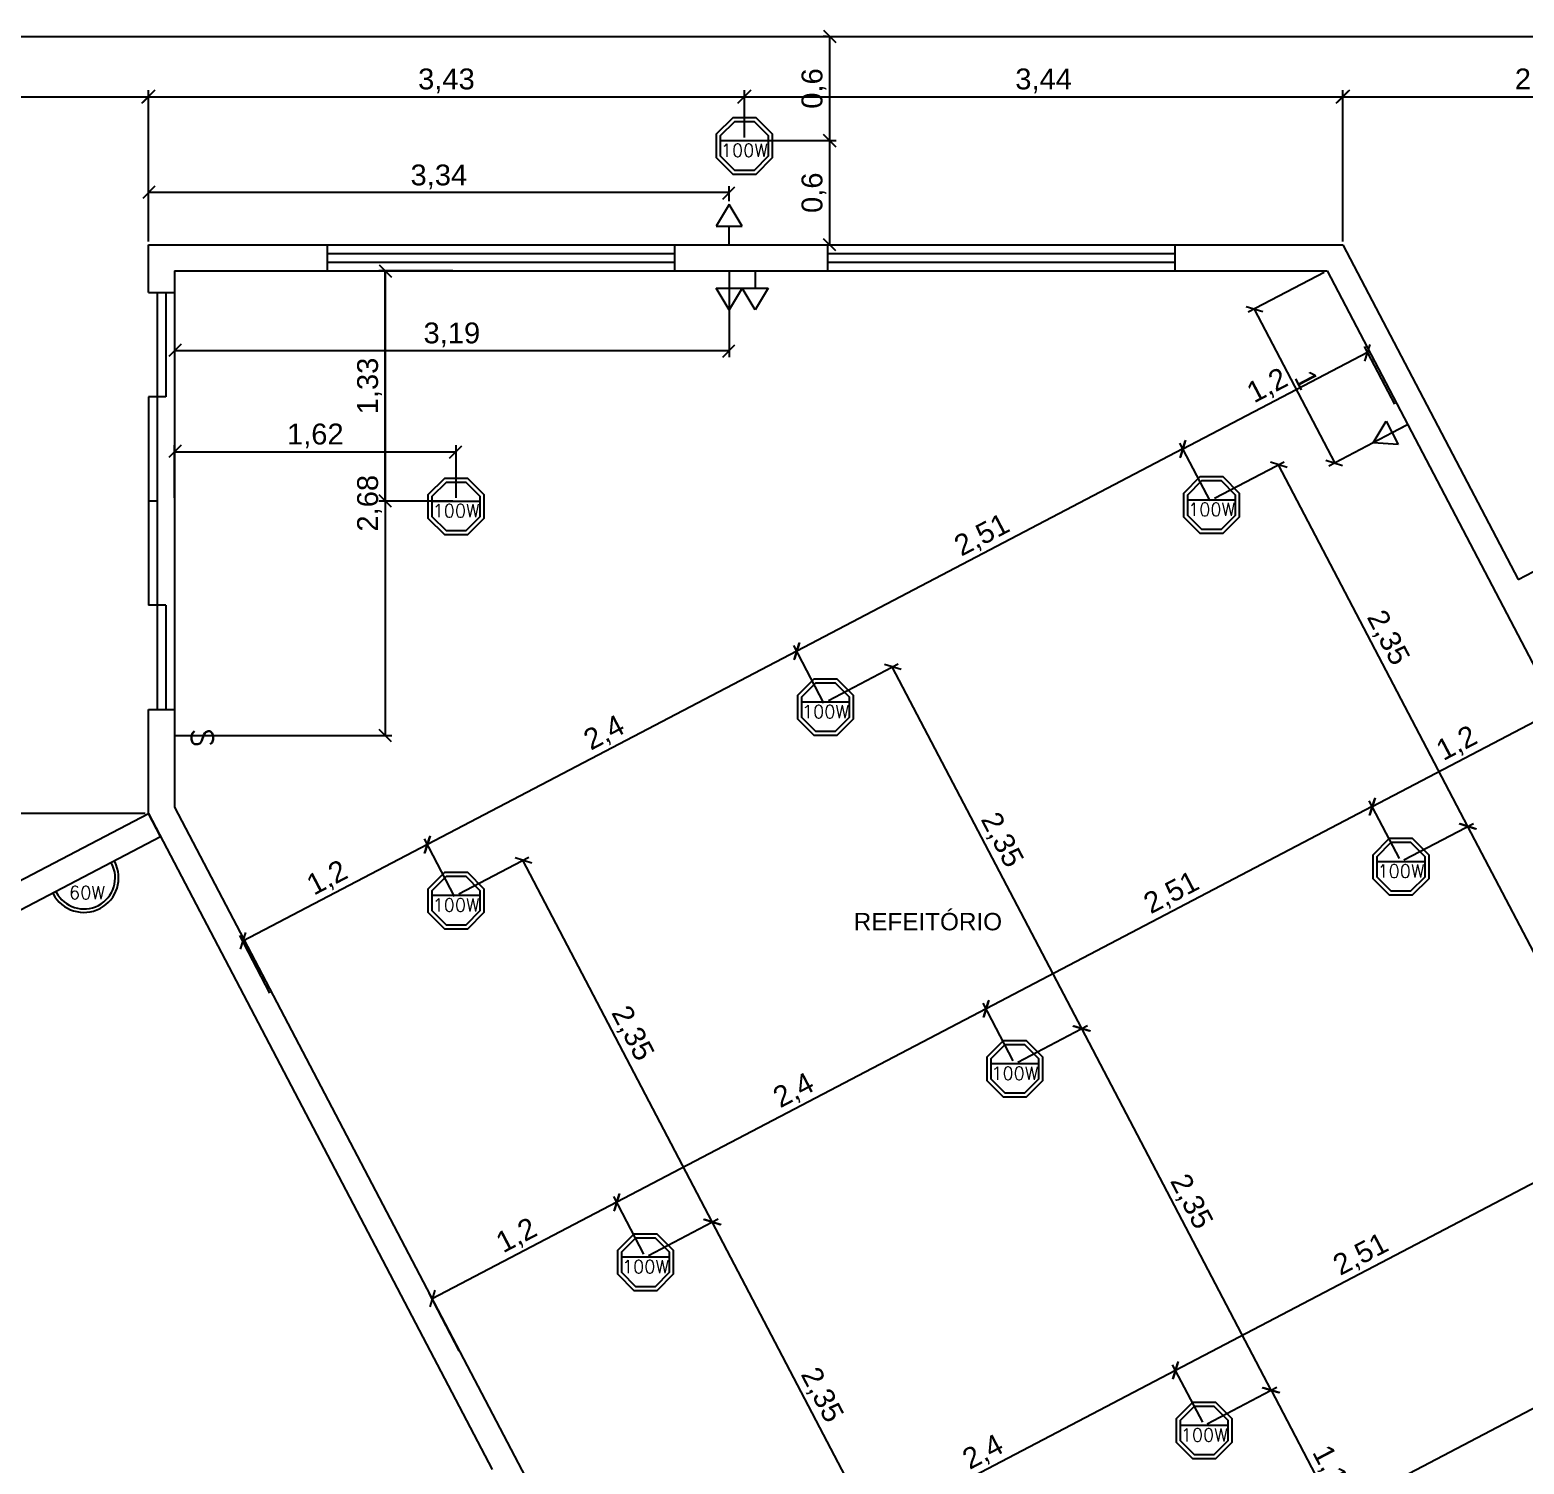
# Model space of a CAD drawing. Header units: millimetres. Extents: x 562 to 1062, y -27 to 300.
# Drawn here: x 684.96 to 693.56, y 232.64 to 240.9 of the extents above; entities that cross this region are included whole.
import ezdxf
from ezdxf.enums import TextEntityAlignment as Align

# ---------------------------------------------------------------- set-up
doc = ezdxf.new("R2010")
doc.units = ezdxf.units.MM
doc.header["$LTSCALE"] = 0.04
doc.linetypes.add('ACAD_ISO03W100', pattern=[30, 12, -18])
for name, color, linetype in [('01', 1, 'Continuous'), ('02', 2, 'Continuous'), ('03', 3, 'Continuous'), ('05', 5, 'Continuous'), ('1', 1, 'Continuous'), ('BAN', 11, 'Continuous'), ('LUMINAR', 2, 'Continuous'), ('TRACEJADO', 7, 'ACAD_ISO03W100')]:
    doc.layers.add(name, color=color, linetype=linetype)
doc.styles.add('SIMPLEX', font='SIMPLEX.SHX')
doc.styles.get("Standard").update_dxf_attribs({"font": 'arial.ttf'})
doc.dimstyles.new('ISO-25', dxfattribs={"dimscale": 0.03, "dimtxt": 4, "dimasz": 2.5, "dimexe": 1.25, "dimexo": 0.625, "dimtad": 1, "dimtxsty": 'Standard', "dimblk": 'OBLIQUE', "dimcen": 2.5, "dimadec": 3, "dimazin": 0, "dimtfac": 1, "dimtmove": 0, "dimatfit": 3, "dimldrblk": 'OBLIQUE', "dimfxl": 1, "dimarcsym": 0})

# ---------------------------------------------------------------- blocks, each defined once
blk = doc.blocks.new('_Oblique')
at = {"layer": 'TRACEJADO', "color": 0, "lineweight": -2}
blk.add_line((-0.5, -0.5), (0.5, 0.5), dxfattribs=at)
blk = doc.blocks.new('*D290')
at = {"layer": 'BAN', "color": 0, "lineweight": -2}
for p, q in [((683.647, 238.6258), (684.192, 238.6258)), ((684.1545, 236.3891), (684.1545, 238.6258)), ((685.6198, 236.3891), (684.117, 236.3891))]:
    blk.add_line(p, q, dxfattribs=at)
at = {"layer": 'Defpoints', "color": 0}
for p in [(683.6282, 238.6258), (684.1545, 238.6258), (685.6385, 236.3891)]:
    blk.add_point(p, dxfattribs=at)
at = {"layer": 'BAN', "color": 0, "lineweight": -2, "xscale": 0.075, "yscale": 0.075, "zscale": 0.075}
for p, rotation in [((684.1545, 238.6258), 90), ((684.1545, 236.3891), 270)]:
    blk.add_blockref('_Oblique', p, dxfattribs=dict(at, rotation=rotation))
at = {"layer": 'BAN', "color": 0, "insert": (684.0636, 237.5075), "char_height": 0.12, "attachment_point": 5, "rotation": 90}
blk.add_mtext('2,24', dxfattribs=at)
blk = doc.blocks.new('*D292')
at = {"layer": 'BAN', "color": 0, "lineweight": -2}
for p, q in [((689.0873, 240.2625), (689.5972, 240.2625)), ((689.5597, 239.6625), (689.5597, 240.2625)), ((689.5673, 239.6625), (689.5972, 239.6625))]:
    blk.add_line(p, q, dxfattribs=at)
at = {"layer": 'Defpoints', "color": 0}
for p in [(689.0685, 240.2625), (689.5597, 240.2625), (689.5485, 239.6625)]:
    blk.add_point(p, dxfattribs=at)
at = {"layer": 'BAN', "color": 0, "lineweight": -2, "xscale": 0.075, "yscale": 0.075, "zscale": 0.075}
for p, rotation in [((689.5597, 240.2625), 90), ((689.5597, 239.6625), 270)]:
    blk.add_blockref('_Oblique', p, dxfattribs=dict(at, rotation=rotation))
at = {"layer": 'BAN', "color": 0, "insert": (689.4688, 239.9625), "char_height": 0.12, "attachment_point": 5, "rotation": 90}
blk.add_mtext('0,6', dxfattribs=at)
blk = doc.blocks.new('*D293')
at = {"layer": 'BAN', "color": 0}
for p, q in [((689.5409, 240.8625), (689.5222, 240.8625)), ((689.5597, 240.2625), (689.5597, 240.8625)), ((689.0873, 240.2625), (689.5972, 240.2625))]:
    blk.add_line(p, q, dxfattribs=at)
at = {"layer": 'Defpoints', "color": 0}
for p in [(689.5597, 240.8625), (689.5597, 240.8625), (689.0685, 240.2625)]:
    blk.add_point(p, dxfattribs=at)
at = {"layer": 'BAN', "color": 0, "xscale": 0.075, "yscale": 0.075, "zscale": 0.075}
for p, rotation in [((689.5597, 240.8625), 90), ((689.5597, 240.2625), 270)]:
    blk.add_blockref('_Oblique', p, dxfattribs=dict(at, rotation=rotation))
at = {"layer": 'BAN', "color": 0, "insert": (689.4688, 240.5625), "char_height": 0.12, "attachment_point": 5, "rotation": 90}
blk.add_mtext('0,6', dxfattribs=at)
blk = doc.blocks.new('*D296')
at = {"layer": 'BAN', "color": 0}
for p, q in [((683.647, 238.6445), (683.647, 240.5529)), ((683.647, 240.5154), (685.6385, 240.5154)), ((685.6385, 239.6812), (685.6385, 240.5529))]:
    blk.add_line(p, q, dxfattribs=at)
at = {"layer": 'Defpoints', "color": 0}
for p in [(685.6385, 240.5154), (685.6385, 239.6625), (683.647, 238.6258)]:
    blk.add_point(p, dxfattribs=at)
at = {"layer": 'BAN', "color": 0, "xscale": 0.075, "yscale": 0.075, "zscale": 0.075, "rotation": 180}
blk.add_blockref('_Oblique', (683.647, 240.5154), dxfattribs=at)
at = {"layer": 'BAN', "color": 0, "xscale": 0.075, "yscale": 0.075, "zscale": 0.075}
blk.add_blockref('_Oblique', (685.6385, 240.5154), dxfattribs=at)
at = {"layer": 'BAN', "color": 0, "insert": (684.6428, 240.6063), "char_height": 0.12, "attachment_point": 5}
blk.add_mtext('1,99', dxfattribs=at)
blk = doc.blocks.new('*D297')
at = {"layer": 'BAN', "color": 0}
for p, q in [((685.6385, 239.6812), (685.6385, 240.5529)), ((685.6385, 240.5154), (689.0685, 240.5154)), ((689.0685, 240.2812), (689.0685, 240.5529))]:
    blk.add_line(p, q, dxfattribs=at)
at = {"layer": 'Defpoints', "color": 0}
for p in [(689.0685, 240.5154), (689.0685, 240.2625), (685.6385, 239.6625)]:
    blk.add_point(p, dxfattribs=at)
at = {"layer": 'BAN', "color": 0, "xscale": 0.075, "yscale": 0.075, "zscale": 0.075, "rotation": 180}
blk.add_blockref('_Oblique', (685.6385, 240.5154), dxfattribs=at)
at = {"layer": 'BAN', "color": 0, "xscale": 0.075, "yscale": 0.075, "zscale": 0.075}
blk.add_blockref('_Oblique', (689.0685, 240.5154), dxfattribs=at)
at = {"layer": 'BAN', "color": 0, "insert": (687.3535, 240.6063), "char_height": 0.12, "attachment_point": 5}
blk.add_mtext('3,43', dxfattribs=at)
blk = doc.blocks.new('*D298')
at = {"layer": 'BAN', "color": 0}
for p, q in [((689.0685, 240.2812), (689.0685, 240.5529)), ((689.0685, 240.5154), (692.5132, 240.5154)), ((692.5132, 239.6812), (692.5132, 240.5529))]:
    blk.add_line(p, q, dxfattribs=at)
at = {"layer": 'Defpoints', "color": 0}
for p in [(692.5132, 240.5154), (689.0685, 240.2625), (692.5132, 239.6625)]:
    blk.add_point(p, dxfattribs=at)
at = {"layer": 'BAN', "color": 0, "xscale": 0.075, "yscale": 0.075, "zscale": 0.075, "rotation": 180}
blk.add_blockref('_Oblique', (689.0685, 240.5154), dxfattribs=at)
at = {"layer": 'BAN', "color": 0, "xscale": 0.075, "yscale": 0.075, "zscale": 0.075}
blk.add_blockref('_Oblique', (692.5132, 240.5154), dxfattribs=at)
at = {"layer": 'BAN', "color": 0, "insert": (690.7909, 240.6063), "char_height": 0.12, "attachment_point": 5}
blk.add_mtext('3,44', dxfattribs=at)
blk = doc.blocks.new('*D299')
at = {"layer": 'BAN', "color": 0}
for p, q in [((692.5132, 239.6812), (692.5132, 240.5529)), ((692.5132, 240.5154), (694.8188, 240.5154)), ((694.8188, 239.8052), (694.8188, 240.5529))]:
    blk.add_line(p, q, dxfattribs=at)
at = {"layer": 'Defpoints', "color": 0}
for p in [(694.8188, 240.5154), (694.8188, 239.7865), (692.5132, 239.6625)]:
    blk.add_point(p, dxfattribs=at)
at = {"layer": 'BAN', "color": 0, "xscale": 0.075, "yscale": 0.075, "zscale": 0.075, "rotation": 180}
blk.add_blockref('_Oblique', (692.5132, 240.5154), dxfattribs=at)
at = {"layer": 'BAN', "color": 0, "xscale": 0.075, "yscale": 0.075, "zscale": 0.075}
blk.add_blockref('_Oblique', (694.8188, 240.5154), dxfattribs=at)
at = {"layer": 'BAN', "color": 0, "insert": (693.666, 240.6063), "char_height": 0.12, "attachment_point": 5}
blk.add_mtext('2,31', dxfattribs=at)
blk = doc.blocks.new('*D318')
at = {"layer": 'BAN', "color": 0, "lineweight": -2}
for p, q in [((692.4058, 239.5038), (691.9692, 239.2751)), ((692.0024, 239.2925), (692.4663, 238.4066)), ((692.8697, 238.6179), (692.433, 238.3892))]:
    blk.add_line(p, q, dxfattribs=at)
at = {"layer": 'Defpoints', "color": 0}
for p in [(692.4224, 239.5125), (692.8863, 238.6266), (692.4663, 238.4066)]:
    blk.add_point(p, dxfattribs=at)
at = {"layer": 'BAN', "color": 0, "lineweight": -2, "xscale": 0.075, "yscale": 0.075, "zscale": 0.075}
for p, rotation in [((692.0024, 239.2925), 117.6381895533021), ((692.4663, 238.4066), 297.6381895533021)]:
    blk.add_blockref('_Oblique', p, dxfattribs=dict(at, rotation=rotation))
at = {"layer": 'BAN', "color": 0, "insert": (692.3043, 238.8862), "char_height": 0.12, "attachment_point": 5, "rotation": 297.63819}
blk.add_mtext('1', dxfattribs=at)
blk = doc.blocks.new('*D320')
at = {"layer": 'BAN', "color": 0}
for p, q in [((694.0967, 232.866), (693.9334, 233.1779)), ((689.7794, 230.9603), (693.9508, 233.1446)), ((689.9485, 230.6374), (689.762, 230.9935))]:
    blk.add_line(p, q, dxfattribs=at)
at = {"layer": 'Defpoints', "color": 0}
for p in [(693.9508, 233.1446), (694.1054, 232.8493), (689.9572, 230.6207)]:
    blk.add_point(p, dxfattribs=at)
at = {"layer": 'BAN', "color": 0, "xscale": 0.075, "yscale": 0.075, "zscale": 0.075}
for p, rotation in [((693.9508, 233.1446), 27.63818955327947), ((689.7794, 230.9603), 207.6381895532795)]:
    blk.add_blockref('_Oblique', p, dxfattribs=dict(at, rotation=rotation))
at = {"layer": 'BAN', "color": 0, "insert": (691.8229, 232.133), "char_height": 0.12, "attachment_point": 5, "rotation": 27.63819}
blk.add_mtext('4,71', dxfattribs=at)
blk = doc.blocks.new('*D322')
at = {"layer": 'BAN', "color": 0, "lineweight": -2}
for p, q in [((693.9292, 234.0481), (693.7555, 234.3799)), ((693.7729, 234.3467), (691.5504, 233.1829)), ((691.7067, 232.8844), (691.533, 233.2161))]:
    blk.add_line(p, q, dxfattribs=at)
at = {"layer": 'Defpoints', "color": 0}
for p in [(693.9379, 234.0315), (691.5504, 233.1829), (691.7154, 232.8678)]:
    blk.add_point(p, dxfattribs=at)
at = {"layer": 'BAN', "color": 0, "lineweight": -2, "xscale": 0.075, "yscale": 0.075, "zscale": 0.075}
for p, rotation in [((693.7729, 234.3467), 27.63818955328132), ((691.5504, 233.1829), 207.6381895532814)]:
    blk.add_blockref('_Oblique', p, dxfattribs=dict(at, rotation=rotation))
at = {"layer": 'BAN', "color": 0, "insert": (692.6195, 233.8453), "char_height": 0.12, "attachment_point": 5, "rotation": 27.63819}
blk.add_mtext('2,51', dxfattribs=at)
blk = doc.blocks.new('*D323')
at = {"layer": 'BAN', "color": 0}
for p, q in [((691.5504, 233.1829), (689.4243, 232.0696)), ((691.7067, 232.8844), (691.533, 233.2161)), ((689.5806, 231.7711), (689.4069, 232.1028))]:
    blk.add_line(p, q, dxfattribs=at)
at = {"layer": 'Defpoints', "color": 0}
for p in [(691.7154, 232.8678), (689.4243, 232.0696), (689.5893, 231.7544)]:
    blk.add_point(p, dxfattribs=at)
at = {"layer": 'BAN', "color": 0, "xscale": 0.075, "yscale": 0.075, "zscale": 0.075}
for p, rotation in [((691.5504, 233.1829), 27.63818955328132), ((689.4243, 232.0696), 207.6381895532814)]:
    blk.add_blockref('_Oblique', p, dxfattribs=dict(at, rotation=rotation))
at = {"layer": 'BAN', "color": 0, "insert": (690.4452, 232.7067), "char_height": 0.12, "attachment_point": 5, "rotation": 27.63819}
blk.add_mtext('2,4', dxfattribs=at)
blk = doc.blocks.new('*D329')
at = {"layer": 'BAN', "color": 0}
for p, q in [((692.6828, 236.4285), (693.7458, 236.9852)), ((693.9021, 236.6867), (693.7284, 237.0184)), ((692.8391, 236.13), (692.6654, 236.4617))]:
    blk.add_line(p, q, dxfattribs=at)
at = {"layer": 'Defpoints', "color": 0}
for p in [(693.7458, 236.9852), (693.9108, 236.67), (692.8478, 236.1134)]:
    blk.add_point(p, dxfattribs=at)
at = {"layer": 'BAN', "color": 0, "xscale": 0.075, "yscale": 0.075, "zscale": 0.075}
for p, rotation in [((693.7458, 236.9852), 27.63818955328135), ((692.6828, 236.4285), 207.6381895532814)]:
    blk.add_blockref('_Oblique', p, dxfattribs=dict(at, rotation=rotation))
at = {"layer": 'BAN', "color": 0, "insert": (693.1721, 236.7873), "char_height": 0.12, "attachment_point": 5, "rotation": 27.63819}
blk.add_mtext('1,2', dxfattribs=at)
blk = doc.blocks.new('*D326')
at = {"layer": 'BAN', "color": 0, "lineweight": -2}
for p, q in [((692.8391, 236.13), (692.6654, 236.4617)), ((692.6828, 236.4285), (690.4603, 235.2647)), ((690.6166, 234.9662), (690.4429, 235.298))]:
    blk.add_line(p, q, dxfattribs=at)
at = {"layer": 'Defpoints', "color": 0}
for p in [(692.8478, 236.1134), (690.4603, 235.2647), (690.6253, 234.9496)]:
    blk.add_point(p, dxfattribs=at)
at = {"layer": 'BAN', "color": 0, "lineweight": -2, "xscale": 0.075, "yscale": 0.075, "zscale": 0.075}
for p, rotation in [((692.6828, 236.4285), 27.63818955328132), ((690.4603, 235.2647), 207.6381895532814)]:
    blk.add_blockref('_Oblique', p, dxfattribs=dict(at, rotation=rotation))
at = {"layer": 'BAN', "color": 0, "insert": (691.5294, 235.9271), "char_height": 0.12, "attachment_point": 5, "rotation": 27.63819}
blk.add_mtext('2,51', dxfattribs=at)
blk = doc.blocks.new('*D327')
at = {"layer": 'BAN', "color": 0}
for p, q in [((690.4603, 235.2647), (688.3342, 234.1514)), ((690.6166, 234.9662), (690.4429, 235.298)), ((688.4905, 233.8529), (688.3168, 234.1846))]:
    blk.add_line(p, q, dxfattribs=at)
at = {"layer": 'Defpoints', "color": 0}
for p in [(690.6253, 234.9496), (688.3342, 234.1514), (688.4992, 233.8363)]:
    blk.add_point(p, dxfattribs=at)
at = {"layer": 'BAN', "color": 0, "xscale": 0.075, "yscale": 0.075, "zscale": 0.075}
for p, rotation in [((690.4603, 235.2647), 27.63818955328132), ((688.3342, 234.1514), 207.6381895532814)]:
    blk.add_blockref('_Oblique', p, dxfattribs=dict(at, rotation=rotation))
at = {"layer": 'BAN', "color": 0, "insert": (689.3551, 234.7886), "char_height": 0.12, "attachment_point": 5, "rotation": 27.63819}
blk.add_mtext('2,4', dxfattribs=at)
blk = doc.blocks.new('*D328')
at = {"layer": 'BAN', "color": 0}
for p, q in [((688.3342, 234.1514), (687.2711, 233.5948)), ((688.4905, 233.8529), (688.3168, 234.1846)), ((687.4274, 233.2962), (687.2537, 233.628))]:
    blk.add_line(p, q, dxfattribs=at)
at = {"layer": 'Defpoints', "color": 0}
for p in [(688.4992, 233.8363), (687.2711, 233.5948), (687.4361, 233.2796)]:
    blk.add_point(p, dxfattribs=at)
at = {"layer": 'BAN', "color": 0, "xscale": 0.075, "yscale": 0.075, "zscale": 0.075}
for p, rotation in [((688.3342, 234.1514), 27.63818955328132), ((687.2711, 233.5948), 207.6381895532814)]:
    blk.add_blockref('_Oblique', p, dxfattribs=dict(at, rotation=rotation))
at = {"layer": 'BAN', "color": 0, "insert": (687.7605, 233.9536), "char_height": 0.12, "attachment_point": 5, "rotation": 27.63819}
blk.add_mtext('1,2', dxfattribs=at)
blk = doc.blocks.new('*D330')
at = {"layer": 'BAN', "color": 0}
for p, q in [((691.5926, 238.4873), (692.6557, 239.0439)), ((692.812, 238.7454), (692.6383, 239.0771)), ((691.7489, 238.1888), (691.5752, 238.5205))]:
    blk.add_line(p, q, dxfattribs=at)
at = {"layer": 'Defpoints', "color": 0}
for p in [(692.6557, 239.0439), (692.8207, 238.7288), (691.7576, 238.1721)]:
    blk.add_point(p, dxfattribs=at)
at = {"layer": 'BAN', "color": 0, "xscale": 0.075, "yscale": 0.075, "zscale": 0.075}
for p, rotation in [((692.6557, 239.0439), 27.63818955328135), ((691.5926, 238.4873), 207.6381895532814)]:
    blk.add_blockref('_Oblique', p, dxfattribs=dict(at, rotation=rotation))
at = {"layer": 'BAN', "color": 0, "insert": (692.082, 238.8461), "char_height": 0.12, "attachment_point": 5, "rotation": 27.63819}
blk.add_mtext('1,2', dxfattribs=at)
blk = doc.blocks.new('*D331')
at = {"layer": 'BAN', "color": 0, "lineweight": -2}
for p, q in [((691.7489, 238.1888), (691.5752, 238.5205)), ((691.5926, 238.4873), (689.3702, 237.3235)), ((689.5265, 237.025), (689.3528, 237.3567))]:
    blk.add_line(p, q, dxfattribs=at)
at = {"layer": 'Defpoints', "color": 0}
for p in [(691.7576, 238.1721), (689.3702, 237.3235), (689.5352, 237.0084)]:
    blk.add_point(p, dxfattribs=at)
at = {"layer": 'BAN', "color": 0, "lineweight": -2, "xscale": 0.075, "yscale": 0.075, "zscale": 0.075}
for p, rotation in [((691.5926, 238.4873), 27.63818955328132), ((689.3702, 237.3235), 207.6381895532814)]:
    blk.add_blockref('_Oblique', p, dxfattribs=dict(at, rotation=rotation))
at = {"layer": 'BAN', "color": 0, "insert": (690.4392, 237.9859), "char_height": 0.12, "attachment_point": 5, "rotation": 27.63819}
blk.add_mtext('2,51', dxfattribs=at)
blk = doc.blocks.new('*D332')
at = {"layer": 'BAN', "color": 0}
for p, q in [((689.3702, 237.3235), (687.244, 236.2102)), ((689.5265, 237.025), (689.3528, 237.3567)), ((687.4003, 235.9117), (687.2266, 236.2434))]:
    blk.add_line(p, q, dxfattribs=at)
at = {"layer": 'Defpoints', "color": 0}
for p in [(689.5352, 237.0084), (687.244, 236.2102), (687.409, 235.8951)]:
    blk.add_point(p, dxfattribs=at)
at = {"layer": 'BAN', "color": 0, "xscale": 0.075, "yscale": 0.075, "zscale": 0.075}
for p, rotation in [((689.3702, 237.3235), 27.63818955328132), ((687.244, 236.2102), 207.6381895532814)]:
    blk.add_blockref('_Oblique', p, dxfattribs=dict(at, rotation=rotation))
at = {"layer": 'BAN', "color": 0, "insert": (688.2649, 236.8473), "char_height": 0.12, "attachment_point": 5, "rotation": 27.63819}
blk.add_mtext('2,4', dxfattribs=at)
blk = doc.blocks.new('*D333')
at = {"layer": 'BAN', "color": 0}
for p, q in [((687.244, 236.2102), (686.1809, 235.6535)), ((687.4003, 235.9117), (687.2266, 236.2434)), ((686.3373, 235.355), (686.1635, 235.6867))]:
    blk.add_line(p, q, dxfattribs=at)
at = {"layer": 'Defpoints', "color": 0}
for p in [(687.409, 235.8951), (686.1809, 235.6535), (686.346, 235.3384)]:
    blk.add_point(p, dxfattribs=at)
at = {"layer": 'BAN', "color": 0, "xscale": 0.075, "yscale": 0.075, "zscale": 0.075}
for p, rotation in [((687.244, 236.2102), 27.63818955328132), ((686.1809, 235.6535), 207.6381895532814)]:
    blk.add_blockref('_Oblique', p, dxfattribs=dict(at, rotation=rotation))
at = {"layer": 'BAN', "color": 0, "insert": (686.6703, 236.0123), "char_height": 0.12, "attachment_point": 5, "rotation": 27.63819}
blk.add_mtext('1,2', dxfattribs=at)
blk = doc.blocks.new('*D334')
at = {"layer": 'BAN', "color": 0, "lineweight": -2}
for p, q in [((685.7885, 238.2062), (685.7885, 238.509)), ((687.409, 238.2062), (687.409, 238.509)), ((685.7885, 238.4715), (687.409, 238.4715))]:
    blk.add_line(p, q, dxfattribs=at)
at = {"layer": 'Defpoints', "color": 0}
for p in [(687.409, 238.4715), (685.7885, 238.1875), (687.409, 238.1875)]:
    blk.add_point(p, dxfattribs=at)
at = {"layer": 'BAN', "color": 0, "lineweight": -2, "xscale": 0.075, "yscale": 0.075, "zscale": 0.075, "rotation": 180}
blk.add_blockref('_Oblique', (685.7885, 238.4715), dxfattribs=at)
at = {"layer": 'BAN', "color": 0, "lineweight": -2, "xscale": 0.075, "yscale": 0.075, "zscale": 0.075}
blk.add_blockref('_Oblique', (687.409, 238.4715), dxfattribs=at)
at = {"layer": 'BAN', "color": 0, "insert": (686.5988, 238.5624), "char_height": 0.12, "attachment_point": 5}
blk.add_mtext('1,62', dxfattribs=at)
blk = doc.blocks.new('*D335')
at = {"layer": 'BAN', "color": 0, "lineweight": -2}
for p, q in [((687.3903, 239.5125), (686.9642, 239.5125)), ((687.0017, 238.1875), (687.0017, 239.5125)), ((687.3903, 238.1875), (686.9642, 238.1875))]:
    blk.add_line(p, q, dxfattribs=at)
at = {"layer": 'Defpoints', "color": 0}
for p in [(687.0017, 239.5125), (687.409, 239.5125), (687.409, 238.1875)]:
    blk.add_point(p, dxfattribs=at)
at = {"layer": 'BAN', "color": 0, "lineweight": -2, "xscale": 0.075, "yscale": 0.075, "zscale": 0.075}
for p, rotation in [((687.0017, 239.5125), 90), ((687.0017, 238.1875), 270)]:
    blk.add_blockref('_Oblique', p, dxfattribs=dict(at, rotation=rotation))
at = {"layer": 'BAN', "color": 0, "insert": (686.9108, 238.85), "char_height": 0.12, "attachment_point": 5, "rotation": 90}
blk.add_mtext('1,33', dxfattribs=at)
blk = doc.blocks.new('*D336')
at = {"layer": 'BAN', "color": 0}
for p, q in [((687.3903, 239.5125), (686.9642, 239.5125)), ((687.0017, 239.5125), (687.0017, 236.8375)), ((685.8073, 236.8375), (687.0392, 236.8375))]:
    blk.add_line(p, q, dxfattribs=at)
at = {"layer": 'Defpoints', "color": 0}
for p in [(687.409, 239.5125), (685.7885, 236.8375), (687.0017, 236.8375)]:
    blk.add_point(p, dxfattribs=at)
at = {"layer": 'BAN', "color": 0, "xscale": 0.075, "yscale": 0.075, "zscale": 0.075}
for p, rotation in [((687.0017, 239.5125), 90), ((687.0017, 236.8375), 270)]:
    blk.add_blockref('_Oblique', p, dxfattribs=dict(at, rotation=rotation))
at = {"layer": 'BAN', "color": 0, "insert": (686.9108, 238.175), "char_height": 0.12, "attachment_point": 5, "rotation": 90}
blk.add_mtext('2,68', dxfattribs=at)
blk = doc.blocks.new('*D337')
at = {"layer": 'BAN', "color": 0, "lineweight": -2}
for p, q in [((685.7885, 239.4937), (685.7885, 239.0159)), ((688.9812, 239.4937), (688.9812, 239.0159)), ((685.7885, 239.0534), (688.9812, 239.0534))]:
    blk.add_line(p, q, dxfattribs=at)
at = {"layer": 'Defpoints', "color": 0}
for p in [(685.7885, 239.5125), (688.9812, 239.5125), (688.9812, 239.0534)]:
    blk.add_point(p, dxfattribs=at)
at = {"layer": 'BAN', "color": 0, "lineweight": -2, "xscale": 0.075, "yscale": 0.075, "zscale": 0.075, "rotation": 180}
blk.add_blockref('_Oblique', (685.7885, 239.0534), dxfattribs=at)
at = {"layer": 'BAN', "color": 0, "lineweight": -2, "xscale": 0.075, "yscale": 0.075, "zscale": 0.075}
blk.add_blockref('_Oblique', (688.9812, 239.0534), dxfattribs=at)
at = {"layer": 'BAN', "color": 0, "insert": (687.3849, 239.1442), "char_height": 0.12, "attachment_point": 5}
blk.add_mtext('3,19', dxfattribs=at)
blk = doc.blocks.new('*D338')
at = {"layer": 'BAN', "color": 0, "lineweight": -2}
for p, q in [((685.6385, 239.7), (685.6385, 240.0004)), ((688.9812, 239.9629), (685.6385, 239.9629)), ((688.9812, 239.9131), (688.9812, 240.0004))]:
    blk.add_line(p, q, dxfattribs=at)
at = {"layer": 'Defpoints', "color": 0}
for p in [(685.6385, 239.9629), (688.9812, 239.8943), (685.6385, 239.6812)]:
    blk.add_point(p, dxfattribs=at)
at = {"layer": 'BAN', "color": 0, "lineweight": -2, "xscale": 0.075, "yscale": 0.075, "zscale": 0.075, "rotation": 180}
blk.add_blockref('_Oblique', (685.6385, 239.9629), dxfattribs=at)
at = {"layer": 'BAN', "color": 0, "lineweight": -2, "xscale": 0.075, "yscale": 0.075, "zscale": 0.075}
blk.add_blockref('_Oblique', (688.9812, 239.9629), dxfattribs=at)
at = {"layer": 'BAN', "color": 0, "insert": (687.3099, 240.0537), "char_height": 0.12, "attachment_point": 5}
blk.add_mtext('3,34', dxfattribs=at)
blk = doc.blocks.new('*D348')
at = {"layer": 'BAN', "color": 0}
for p, q in [((688.5158, 233.845), (688.9172, 234.0552)), ((689.9741, 231.956), (688.884, 234.0378)), ((689.6059, 231.7631), (690.0073, 231.9734))]:
    blk.add_line(p, q, dxfattribs=at)
at = {"layer": 'Defpoints', "color": 0}
for p in [(688.884, 234.0378), (688.4992, 233.8363), (689.5893, 231.7544)]:
    blk.add_point(p, dxfattribs=at)
at = {"layer": 'BAN', "color": 0, "xscale": 0.075, "yscale": 0.075, "zscale": 0.075}
for p, rotation in [((688.884, 234.0378), 117.6381895532807), ((689.9741, 231.956), 297.6381895532807)]:
    blk.add_blockref('_Oblique', p, dxfattribs=dict(at, rotation=rotation))
at = {"layer": 'BAN', "color": 0, "insert": (689.5096, 233.039), "char_height": 0.12, "attachment_point": 5, "rotation": 297.63819}
blk.add_mtext('2,35', dxfattribs=at)
blk = doc.blocks.new('*D349')
at = {"layer": 'BAN', "color": 0}
for p, q in [((687.4256, 235.9268), (687.8271, 236.1371)), ((688.884, 234.0378), (687.7939, 236.1197)), ((688.5158, 233.845), (688.9172, 234.0552))]:
    blk.add_line(p, q, dxfattribs=at)
at = {"layer": 'Defpoints', "color": 0}
for p in [(687.7939, 236.1197), (687.409, 235.9181), (688.4992, 233.8363)]:
    blk.add_point(p, dxfattribs=at)
at = {"layer": 'BAN', "color": 0, "xscale": 0.075, "yscale": 0.075, "zscale": 0.075}
for p, rotation in [((687.7939, 236.1197), 117.6381895532807), ((688.884, 234.0378), 297.6381895532807)]:
    blk.add_blockref('_Oblique', p, dxfattribs=dict(at, rotation=rotation))
at = {"layer": 'BAN', "color": 0, "insert": (688.4194, 235.1209), "char_height": 0.12, "attachment_point": 5, "rotation": 297.63819}
blk.add_mtext('2,35', dxfattribs=at)
blk = doc.blocks.new('*D352')
at = {"layer": 'BAN', "color": 0}
for p, q in [((689.5518, 237.0402), (689.9532, 237.2504)), ((691.0101, 235.1511), (689.92, 237.233)), ((690.6419, 234.9583), (691.0434, 235.1685))]:
    blk.add_line(p, q, dxfattribs=at)
at = {"layer": 'Defpoints', "color": 0}
for p in [(689.92, 237.233), (689.5352, 237.0315), (690.6253, 234.9496)]:
    blk.add_point(p, dxfattribs=at)
at = {"layer": 'BAN', "color": 0, "xscale": 0.075, "yscale": 0.075, "zscale": 0.075}
for p, rotation in [((689.92, 237.233), 117.6381895532807), ((691.0101, 235.1511), 297.6381895532807)]:
    blk.add_blockref('_Oblique', p, dxfattribs=dict(at, rotation=rotation))
at = {"layer": 'BAN', "color": 0, "insert": (690.5456, 236.2342), "char_height": 0.12, "attachment_point": 5, "rotation": 297.63819}
blk.add_mtext('2,35', dxfattribs=at)
blk = doc.blocks.new('*D351')
at = {"layer": 'BAN', "color": 0}
for p, q in [((690.6419, 234.9583), (691.0434, 235.1685)), ((692.1003, 233.0693), (691.0101, 235.1511)), ((691.7321, 232.8765), (692.1335, 233.0867))]:
    blk.add_line(p, q, dxfattribs=at)
at = {"layer": 'Defpoints', "color": 0}
for p in [(691.0101, 235.1511), (690.6253, 234.9496), (691.7154, 232.8678)]:
    blk.add_point(p, dxfattribs=at)
at = {"layer": 'BAN', "color": 0, "xscale": 0.075, "yscale": 0.075, "zscale": 0.075}
for p, rotation in [((691.0101, 235.1511), 117.6381895532807), ((692.1003, 233.0693), 297.6381895532807)]:
    blk.add_blockref('_Oblique', p, dxfattribs=dict(at, rotation=rotation))
at = {"layer": 'BAN', "color": 0, "insert": (691.6357, 234.1524), "char_height": 0.12, "attachment_point": 5, "rotation": 297.63819}
blk.add_mtext('2,35', dxfattribs=at)
blk = doc.blocks.new('*D350')
at = {"layer": 'BAN', "color": 0, "lineweight": -2}
for p, q in [((691.7321, 232.8765), (692.1335, 233.0867)), ((692.1003, 233.0693), (692.6453, 232.0284)), ((692.2771, 231.8355), (692.6786, 232.0458))]:
    blk.add_line(p, q, dxfattribs=at)
at = {"layer": 'Defpoints', "color": 0}
for p in [(691.7154, 232.8678), (692.6453, 232.0284), (692.2605, 231.8268)]:
    blk.add_point(p, dxfattribs=at)
at = {"layer": 'BAN', "color": 0, "lineweight": -2, "xscale": 0.075, "yscale": 0.075, "zscale": 0.075}
for p, rotation in [((692.1003, 233.0693), 117.6381895532807), ((692.6453, 232.0284), 297.6381895532807)]:
    blk.add_blockref('_Oblique', p, dxfattribs=dict(at, rotation=rotation))
at = {"layer": 'BAN', "color": 0, "insert": (692.4533, 232.591), "char_height": 0.12, "attachment_point": 5, "rotation": 297.63819}
blk.add_mtext('1,18', dxfattribs=at)
blk = doc.blocks.new('*D355')
at = {"layer": 'BAN', "color": 0}
for p, q in [((691.7742, 238.2039), (692.1757, 238.4141)), ((693.2326, 236.3149), (692.1425, 238.3967)), ((692.8644, 236.1221), (693.2658, 236.3323))]:
    blk.add_line(p, q, dxfattribs=at)
at = {"layer": 'Defpoints', "color": 0}
for p in [(692.1425, 238.3967), (691.7576, 238.1952), (692.8478, 236.1134)]:
    blk.add_point(p, dxfattribs=at)
at = {"layer": 'BAN', "color": 0, "xscale": 0.075, "yscale": 0.075, "zscale": 0.075}
for p, rotation in [((692.1425, 238.3967), 117.6381895532807), ((693.2326, 236.3149), 297.6381895532807)]:
    blk.add_blockref('_Oblique', p, dxfattribs=dict(at, rotation=rotation))
at = {"layer": 'BAN', "color": 0, "insert": (692.768, 237.398), "char_height": 0.12, "attachment_point": 5, "rotation": 297.63819}
blk.add_mtext('2,35', dxfattribs=at)
blk = doc.blocks.new('*D354')
at = {"layer": 'BAN', "color": 0}
for p, q in [((692.8644, 236.1221), (693.2658, 236.3323)), ((694.3227, 234.233), (693.2326, 236.3149)), ((693.9545, 234.0402), (694.356, 234.2504))]:
    blk.add_line(p, q, dxfattribs=at)
at = {"layer": 'Defpoints', "color": 0}
for p in [(693.2326, 236.3149), (692.8478, 236.1134), (693.9379, 234.0315)]:
    blk.add_point(p, dxfattribs=at)
at = {"layer": 'BAN', "color": 0, "xscale": 0.075, "yscale": 0.075, "zscale": 0.075}
for p, rotation in [((693.2326, 236.3149), 117.6381895532807), ((694.3227, 234.233), 297.6381895532807)]:
    blk.add_blockref('_Oblique', p, dxfattribs=dict(at, rotation=rotation))
at = {"layer": 'BAN', "color": 0, "insert": (693.8582, 235.3161), "char_height": 0.12, "attachment_point": 5, "rotation": 297.63819}
blk.add_mtext('2,35', dxfattribs=at)

msp = doc.modelspace()

# ---------------------------------------------------------------- linework, layer by layer
at = {"layer": '02'}
for p, q in [((681.2582, 240.8625), (697.4181, 240.8625)), ((686.6685, 239.6625), (688.6685, 239.6625)), ((689.5485, 239.6625), (691.5485, 239.6625)), ((686.6685, 239.6125), (688.6685, 239.6125)), ((686.6685, 239.5625), (688.6685, 239.5625)), ((689.5485, 239.6125), (691.5485, 239.6125)), ((689.5485, 239.5625), (691.5485, 239.5625)), ((686.6685, 239.5125), (688.6685, 239.5125)), ((689.5485, 239.5125), (691.5485, 239.5125)), ((685.6885, 239.3875), (685.6885, 236.9875)), ((685.7385, 239.3875), (685.7385, 238.7875)), ((685.7885, 239.3875), (685.7885, 236.9875)), ((685.6385, 238.7875), (685.6385, 237.5875)), ((685.7385, 238.7875), (685.6385, 238.7875)), ((685.6885, 238.1875), (685.6385, 238.1875)), ((685.7385, 237.5875), (685.6385, 237.5875)), ((685.7385, 237.5875), (685.7385, 236.9875)), ((679.6082, 233.2314), (685.6385, 236.3891))]:
    msp.add_line(p, q, dxfattribs=at)
at = {"layer": '03'}
for p, q in [((688.9812, 239.8943), (688.9062, 239.7693)), ((689.0562, 239.7693), (688.9812, 239.8943)), ((688.9062, 239.7693), (689.0562, 239.7693)), ((688.9812, 239.6693), (688.9812, 239.7693)), ((688.9812, 239.5125), (688.9812, 239.4125)), ((689.1312, 239.5125), (689.1312, 239.4125)), ((688.9812, 239.2875), (688.9062, 239.4125)), ((688.9062, 239.4125), (689.0562, 239.4125)), ((689.0562, 239.4125), (688.9812, 239.2875)), ((689.1312, 239.2875), (689.0562, 239.4125)), ((689.0562, 239.4125), (689.2062, 239.4125)), ((689.2062, 239.4125), (689.1312, 239.2875)), ((692.687, 238.5222), (692.763, 238.6466)), ((692.763, 238.6466), (692.8325, 238.5137)), ((692.8863, 238.6266), (692.7977, 238.5802)), ((692.8325, 238.5137), (692.687, 238.5222)), ((685.7885, 236.8375), (685.8885, 236.8375))]:
    msp.add_line(p, q, dxfattribs=at)
for points in [[(689.0016, 240.3934), (688.9068, 240.2987), (688.9068, 240.1648), (689.0016, 240.0701), (689.1355, 240.0701), (689.2302, 240.1648), (689.2302, 240.2987), (689.1355, 240.3934)], [(687.3421, 238.3184), (687.2473, 238.2237), (687.2473, 238.0898), (687.3421, 237.9951), (687.476, 237.9951), (687.5707, 238.0898), (687.5707, 238.2237), (687.476, 238.3184)], [(691.6907, 238.3262), (691.596, 238.2315), (691.596, 238.0976), (691.6907, 238.0028), (691.8246, 238.0028), (691.9193, 238.0976), (691.9193, 238.2315), (691.8246, 238.3262)], [(689.4682, 237.1624), (689.3735, 237.0677), (689.3735, 236.9338), (689.4682, 236.8391), (689.6021, 236.8391), (689.6969, 236.9338), (689.6969, 237.0677), (689.6021, 237.1624)], [(692.7808, 236.2443), (692.6861, 236.1496), (692.6861, 236.0157), (692.7808, 235.921), (692.9147, 235.921), (693.0094, 236.0157), (693.0094, 236.1496), (692.9147, 236.2443)], [(687.3421, 236.0491), (687.2473, 235.9544), (687.2473, 235.8205), (687.3421, 235.7258), (687.476, 235.7258), (687.5707, 235.8205), (687.5707, 235.9544), (687.476, 236.0491)], [(690.5583, 235.0806), (690.4636, 234.9859), (690.4636, 234.8519), (690.5583, 234.7572), (690.6923, 234.7572), (690.787, 234.8519), (690.787, 234.9859), (690.6923, 235.0806)], [(688.4322, 233.9673), (688.3375, 233.8725), (688.3375, 233.7386), (688.4322, 233.6439), (688.5661, 233.6439), (688.6608, 233.7386), (688.6608, 233.8725), (688.5661, 233.9673)], [(691.6485, 232.9987), (691.5538, 232.904), (691.5538, 232.7701), (691.6485, 232.6754), (691.7824, 232.6754), (691.8771, 232.7701), (691.8771, 232.904), (691.7824, 232.9987)]]:
    msp.add_lwpolyline(points, close=True, dxfattribs=at)
msp.add_arc((685.2668, 236.0197), 0.2, 207.63819, 27.63819, dxfattribs=at)
at = {"layer": '05'}
for p, q in [((685.6385, 239.6625), (686.6685, 239.6625)), ((685.6385, 239.3875), (685.6385, 239.6625)), ((686.6685, 239.5125), (686.6685, 239.6625)), ((688.6685, 239.5125), (688.6685, 239.6625)), ((688.6685, 239.6625), (689.5485, 239.6625)), ((689.5485, 239.5125), (689.5485, 239.6625)), ((691.5485, 239.5125), (691.5485, 239.6625)), ((691.5485, 239.6625), (692.5132, 239.6625)), ((692.5132, 239.6625), (693.5219, 237.7363)), ((685.7885, 239.5125), (685.7885, 239.3875)), ((685.7885, 239.5125), (686.6685, 239.5125)), ((688.6685, 239.5125), (689.5485, 239.5125)), ((691.5485, 239.5125), (692.4224, 239.5125)), ((692.4224, 239.5125), (695.546, 233.5473)), ((685.6385, 239.3875), (685.7885, 239.3875)), ((693.5219, 237.7363), (693.6104, 237.7827)), ((685.6385, 236.3891), (685.6385, 236.9875)), ((685.6385, 236.9875), (685.7885, 236.9875)), ((685.7885, 236.9875), (685.7885, 236.426)), ((684.7526, 235.9252), (685.6385, 236.3891)), ((685.6385, 236.3891), (687.6163, 232.6121)), ((685.7081, 236.2562), (685.6385, 236.3891)), ((685.7885, 236.426), (689.0713, 230.1569)), ((684.8222, 235.7923), (685.7081, 236.2562))]:
    msp.add_line(p, q, dxfattribs=at)
at = {"layer": '1'}
msp.add_arc((685.2668, 236.0197), 0.18, 207.63819, 27.63819, dxfattribs=at)
at = {"layer": 'LUMINAR', "color": 1}
for p, q in [((688.9299, 240.2625), (689.2071, 240.2625)), ((687.2704, 238.1875), (687.5476, 238.1875)), ((691.6191, 238.1952), (691.8962, 238.1952)), ((689.3966, 237.0315), (689.6738, 237.0315)), ((692.7092, 236.1134), (692.9864, 236.1134)), ((687.2704, 235.9181), (687.5476, 235.9181)), ((690.4867, 234.9496), (690.7639, 234.9496)), ((688.3606, 233.8363), (688.6377, 233.8363)), ((691.5769, 232.8678), (691.854, 232.8678))]:
    msp.add_line(p, q, dxfattribs=at)
for points in [[(689.0111, 240.3703), (688.9299, 240.2892), (688.9299, 240.1744), (689.0111, 240.0932), (689.1259, 240.0932), (689.2071, 240.1744), (689.2071, 240.2892), (689.1259, 240.3703)], [(687.3516, 238.2953), (687.2704, 238.2142), (687.2704, 238.0994), (687.3516, 238.0182), (687.4664, 238.0182), (687.5476, 238.0994), (687.5476, 238.2142), (687.4664, 238.2953)], [(691.7002, 238.3031), (691.6191, 238.2219), (691.6191, 238.1071), (691.7002, 238.0259), (691.815, 238.0259), (691.8962, 238.1071), (691.8962, 238.2219), (691.815, 238.3031)], [(689.4778, 237.1393), (689.3966, 237.0582), (689.3966, 236.9434), (689.4778, 236.8622), (689.5926, 236.8622), (689.6738, 236.9434), (689.6738, 237.0582), (689.5926, 237.1393)], [(692.7904, 236.2212), (692.7092, 236.1401), (692.7092, 236.0253), (692.7904, 235.9441), (692.9052, 235.9441), (692.9864, 236.0253), (692.9864, 236.1401), (692.9052, 236.2212)], [(687.3516, 236.026), (687.2704, 235.9448), (687.2704, 235.83), (687.3516, 235.7488), (687.4664, 235.7488), (687.5476, 235.83), (687.5476, 235.9448), (687.4664, 236.026)], [(690.5679, 235.0575), (690.4867, 234.9763), (690.4867, 234.8615), (690.5679, 234.7803), (690.6827, 234.7803), (690.7639, 234.8615), (690.7639, 234.9763), (690.6827, 235.0575)], [(688.4418, 233.9442), (688.3606, 233.863), (688.3606, 233.7482), (688.4418, 233.667), (688.5566, 233.667), (688.6377, 233.7482), (688.6377, 233.863), (688.5566, 233.9442)], [(691.658, 232.9756), (691.5769, 232.8945), (691.5769, 232.7797), (691.658, 232.6985), (691.7728, 232.6985), (691.854, 232.7797), (691.854, 232.8945), (691.7728, 232.9756)]]:
    msp.add_lwpolyline(points, close=True, dxfattribs=at)

# ---------------------------------------------------------------- texts
at = {"layer": '01'}
msp.add_text('REFEITÓRIO', height=0.1, dxfattribs=at).set_placement((689.698, 235.7167))
at = {"layer": '03', "style": 'SIMPLEX'}
msp.add_attdef('S', (685.886, 236.8786), 'S', height=0.125, rotation=270, dxfattribs=at)
at = {"layer": 'LUMINAR', "style": 'SIMPLEX'}
for tag, p in [('100W', (689.068, 240.169)), ('100W', (687.4085, 238.094)), ('100W', (691.7572, 238.1017)), ('100W', (689.5347, 236.938)), ('100W', (692.8473, 236.0199)), ('60W', (685.2842, 235.8964)), ('100W', (687.4085, 235.8246)), ('100W', (690.6248, 234.8561)), ('100W', (688.4987, 233.7428)), ('100W', (691.715, 232.7742))]:
    msp.add_attdef(tag, text='100W', height=0.075, dxfattribs=at).set_placement(p, align=Align.CENTER)

# ---------------------------------------------------------------- dimensions: what is measured, and where the dimension line sits
at = {"layer": 'BAN'}
for base, p1, p2, angle, picture, middle in [((689.5597, 240.8625), (689.0685, 240.2625), (689.5597, 240.8625), 90, '*D293', (689.4688, 240.5625)), ((687.0016536372, 236.8374746039), (687.4090285482, 239.5124746039), (685.7885279619, 236.8374746039), 90, '*D336', (686.9107890397, 238.1749746039)), ((692.6557, 239.0439), (691.7576, 238.1721), (692.8207, 238.7288), 27.63819, '*D330', (692.082, 238.8461)), ((692.1425, 238.3967), (692.8478, 236.1134), (691.7576, 238.1952), 117.63819, '*D355', (692.768, 237.398)), ((687.244, 236.2102), (689.5352, 237.0084), (687.409, 235.8951), 27.63819, '*D332', (688.2649, 236.8473)), ((689.92, 237.233), (690.6253, 234.9496), (689.5352, 237.0315), 117.63819, '*D352', (690.5456, 236.2342)), ((693.7458, 236.9852), (692.8478, 236.1134), (693.9108, 236.67), 27.63819, '*D329', (693.1721, 236.7873)), ((693.2326, 236.3149), (693.9379, 234.0315), (692.8478, 236.1134), 117.63819, '*D354', (693.8582, 235.3161)), ((686.1809, 235.6535), (687.409, 235.8951), (686.346, 235.3384), 27.63819, '*D333', (686.6703, 236.0123)), ((687.7939, 236.1197), (688.4992, 233.8363), (687.409, 235.9181), 117.63819, '*D349', (688.4194, 235.1209)), ((688.3342, 234.1514), (690.6253, 234.9496), (688.4992, 233.8363), 27.63819, '*D327', (689.3551, 234.7886)), ((691.0101, 235.1511), (691.7154, 232.8678), (690.6253, 234.9496), 117.63819, '*D351', (691.6357, 234.1524)), ((687.2711, 233.5948), (688.4992, 233.8363), (687.4361, 233.2796), 27.63819, '*D328', (687.7605, 233.9536)), ((688.884, 234.0378), (689.5893, 231.7544), (688.4992, 233.8363), 117.63819, '*D348', (689.5096, 233.039)), ((689.4243, 232.0696), (691.7154, 232.8678), (689.5893, 231.7544), 27.63819, '*D323', (690.4452, 232.7067)), ((693.9508, 233.1446), (689.9572, 230.6207), (694.1054, 232.8493), 207.63819, '*D320', (691.8229, 232.133))]:
    dim = msp.add_linear_dim(base=base, p1=p1, p2=p2, angle=angle, dimstyle='ISO-25', override={"dimtmove": 1}, dxfattribs=at)
    dim.commit()
    dim.dimension.update_dxf_attribs({"geometry": picture, "text_midpoint": middle})
for base, p1, p2, picture, middle in [((685.6385, 240.5154), (683.647, 238.6258), (685.6385, 239.6625), '*D296', (684.6428, 240.6063)), ((689.0685, 240.5154), (685.6385, 239.6625), (689.0685, 240.2625), '*D297', (687.3535, 240.6063)), ((692.5132, 240.5154), (689.0685, 240.2625), (692.5132, 239.6625), '*D298', (690.7909, 240.6063)), ((694.8188, 240.5154), (692.5132, 239.6625), (694.8188, 239.7865), '*D299', (693.666, 240.6063))]:
    dim = msp.add_linear_dim(base=base, p1=p1, p2=p2, dimstyle='ISO-25', override={"dimtmove": 1}, dxfattribs=at)
    dim.commit()
    dim.dimension.update_dxf_attribs({"geometry": picture, "text_midpoint": middle})
for base, p1, p2, picture, middle in [((689.5597, 240.2625), (689.5485, 239.6625), (689.0685, 240.2625), '*D292', (689.4688, 239.9625)), ((687.0016536372, 239.5124746039), (687.4090285482, 238.1874746039), (687.4090285482, 239.5124746039), '*D335', (686.9107890397, 238.8499746039)), ((684.1545, 238.6258), (685.6385, 236.3891), (683.6282, 238.6258), '*D290', (684.0636, 237.5075))]:
    dim = msp.add_linear_dim(base=base, p1=p1, p2=p2, angle=90, dimstyle='ISO-25', dxfattribs=at)
    dim.commit()
    dim.dimension.update_dxf_attribs({"geometry": picture, "text_midpoint": middle})
for base, p1, p2, picture, middle in [((685.6385, 239.9629), (688.9812, 239.8943), (685.6385, 239.6812), '*D338', (687.3099, 240.0537)), ((688.9812, 239.0534), (685.7885, 239.5125), (688.9812, 239.5125), '*D337', (687.3849, 239.1442)), ((687.409, 238.4715), (685.7885, 238.1875), (687.409, 238.1875), '*D334', (686.5988, 238.5624))]:
    dim = msp.add_linear_dim(base=base, p1=p1, p2=p2, dimstyle='ISO-25', dxfattribs=at)
    dim.commit()
    dim.dimension.update_dxf_attribs({"geometry": picture, "text_midpoint": middle})
for p1, p2, distance, picture, middle in [((692.4224, 239.5125), (692.8863, 238.6266), -0.4742, '*D318', (692.3043, 238.8862)), ((691.7576, 238.1721), (689.5352, 237.0084), -0.3557, '*D331', (690.4392, 237.9859)), ((692.8478, 236.1134), (690.6253, 234.9496), -0.3557, '*D326', (691.5294, 235.9271)), ((693.9379, 234.0315), (691.7154, 232.8678), -0.3557, '*D322', (692.6195, 233.8453)), ((691.7154, 232.8678), (692.2605, 231.8268), 0.4344, '*D350', (692.4533, 232.591))]:
    dim = msp.add_aligned_dim(p1=p1, p2=p2, distance=distance, dimstyle='ISO-25', dxfattribs=at)
    dim.commit()
    dim.dimension.update_dxf_attribs({"geometry": picture, "text_midpoint": middle})

doc.saveas('drawing.dxf')
